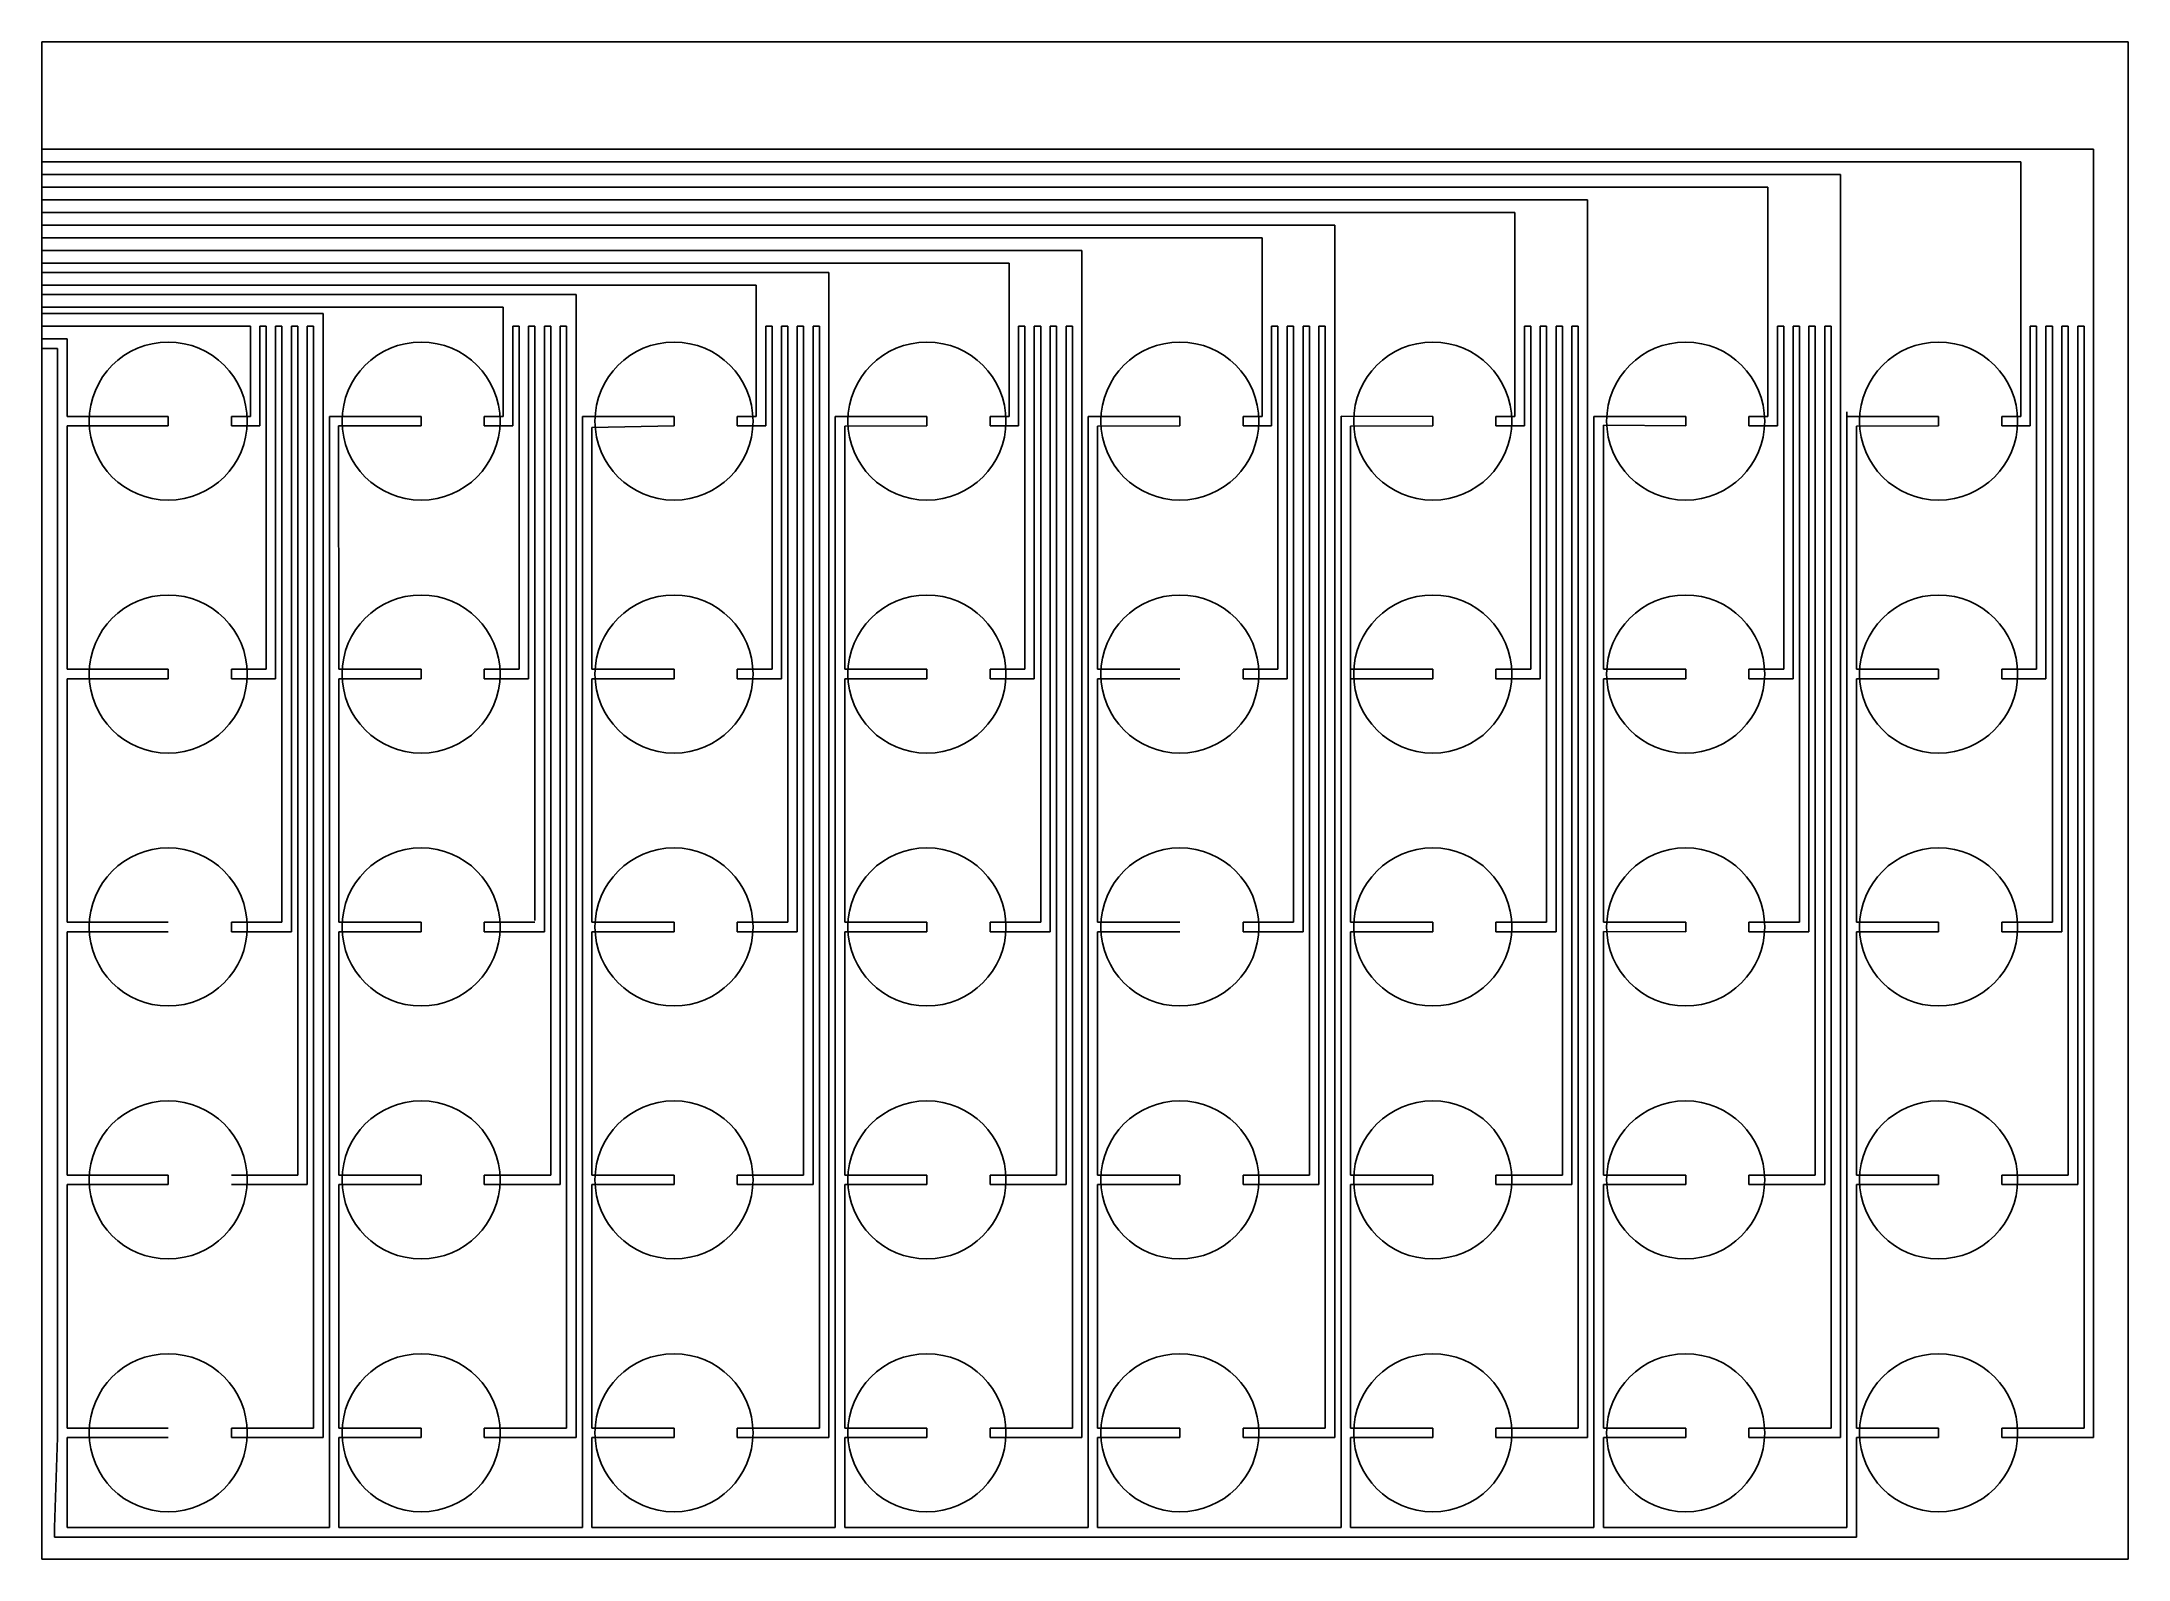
# Model space of a CAD drawing. Header units: centimetres. Extents: x 0 to 33, y 0 to 24.
import ezdxf

# ---------------------------------------------------------------- set-up
doc = ezdxf.new("R2010")
doc.units = ezdxf.units.CM
doc.layers.get('0').update_dxf_attribs({"linetype": 'CONTINUOUS'})

msp = doc.modelspace()

# ---------------------------------------------------------------- linework, layer by layer
for p, q in [((0, 24), (0, 0)), ((33, 24), (0, 24)), ((33, 0), (33, 24)), ((32.45, 22.3), (0, 22.3)), ((32.45, 19.5), (32.45, 22.3)), ((31.3, 22.1), (0, 22.1)), ((28.45, 21.9), (0, 21.9)), ((28.45, 19.5), (28.45, 21.9)), ((31.3, 19.5), (31.3, 22.1)), ((27.3, 21.7), (0, 21.7)), ((24.45, 21.5), (0, 21.5)), ((24.45, 19.5), (24.45, 21.5)), ((27.3, 19.5), (27.3, 21.7)), ((23.3, 21.3), (0, 21.3)), ((23.3, 19.5), (23.3, 21.3)), ((20.45, 21.1), (0, 21.1)), ((19.3, 20.9), (0, 20.9)), ((19.3, 19.5), (19.3, 20.9)), ((20.45, 19.5), (20.45, 21.1)), ((16.45, 20.7), (0, 20.7)), ((15.3, 20.5), (0, 20.5)), ((15.3, 19.5), (15.3, 20.5)), ((16.45, 19.5), (16.45, 20.7)), ((12.45, 20.35), (0, 20.35)), ((11.3, 20.15), (0, 20.15)), ((11.3, 19.5), (11.3, 20.15)), ((12.45, 19.5), (12.45, 20.35)), ((8.45, 20), (0, 20)), ((7.3, 19.8), (0, 19.8)), ((7.3, 19.5), (7.3, 19.8)), ((8.45, 19.5), (8.45, 20)), ((4.45, 19.7), (0, 19.7)), ((3.3, 19.5), (0, 19.5)), ((3.3, 18.075), (3.3, 19.5)), ((3.45, 17.925), (3.45, 19.5)), ((3.55, 19.5), (3.45, 19.5)), ((3.55, 14.075), (3.55, 19.5)), ((3.8, 19.5), (3.698, 19.5)), ((3.698, 13.925), (3.698, 19.5)), ((3.8, 13.925), (3.8, 19.5)), ((4.05, 19.5), (3.95, 19.5)), ((3.95, 9.925), (3.95, 19.5)), ((4.05, 6.075), (4.05, 19.5)), ((4.3, 19.5), (4.2, 19.5)), ((4.2, 19.5), (4.2, 5.925)), ((4.3, 19.5), (4.3, 2.075)), ((4.45, 19.5), (4.45, 19.7)), ((4.45, 1.925), (4.45, 19.5)), ((7.3, 18.075), (7.3, 19.5)), ((7.45, 19.5), (7.55, 19.5)), ((7.45, 17.925), (7.45, 19.5)), ((7.55, 14.075), (7.55, 19.5)), ((7.698, 19.5), (7.8, 19.5)), ((7.698, 13.925), (7.698, 19.5)), ((7.8, 13.925), (7.8, 19.5)), ((7.95, 19.5), (8.05, 19.5)), ((7.95, 9.925), (7.95, 19.5)), ((8.05, 6.075), (8.05, 19.5)), ((8.2, 19.5), (8.2, 5.925)), ((8.3, 19.5), (8.2, 19.5)), ((8.3, 19.5), (8.3, 2.075)), ((8.45, 1.925), (8.45, 19.5)), ((11.3, 18.075), (11.3, 19.5)), ((11.45, 17.925), (11.45, 19.5)), ((11.45, 19.5), (11.55, 19.5)), ((11.55, 14.075), (11.55, 19.5)), ((11.698, 13.925), (11.698, 19.5)), ((11.698, 19.5), (11.8, 19.5)), ((11.8, 13.925), (11.8, 19.5)), ((11.95, 9.925), (11.95, 19.5)), ((11.95, 19.5), (12.05, 19.5)), ((12.05, 6.075), (12.05, 19.5)), ((12.2, 19.5), (12.2, 5.925)), ((12.3, 19.5), (12.2, 19.5)), ((12.3, 19.5), (12.3, 2.075)), ((12.45, 1.925), (12.45, 19.5)), ((15.3, 18.075), (15.3, 19.5)), ((15.45, 17.925), (15.45, 19.5)), ((15.45, 19.5), (15.55, 19.5)), ((15.55, 14.075), (15.55, 19.5)), ((15.698, 19.5), (15.8, 19.5)), ((15.698, 13.925), (15.698, 19.5)), ((15.8, 13.925), (15.8, 19.5)), ((15.95, 19.5), (16.05, 19.5)), ((15.95, 9.925), (15.95, 19.5)), ((16.05, 6.075), (16.05, 19.5)), ((16.2, 19.5), (16.3, 19.5)), ((16.2, 19.5), (16.2, 5.925)), ((16.3, 19.5), (16.3, 2.075)), ((16.45, 1.925), (16.45, 19.5)), ((19.3, 18.075), (19.3, 19.5)), ((19.45, 17.925), (19.45, 19.5)), ((19.45, 19.5), (19.55, 19.5)), ((19.55, 14.075), (19.55, 19.5)), ((19.698, 13.925), (19.698, 19.5)), ((19.698, 19.5), (19.8, 19.5)), ((19.8, 13.925), (19.8, 19.5)), ((19.95, 9.925), (19.95, 19.5)), ((19.95, 19.5), (20.05, 19.5)), ((20.05, 6.075), (20.05, 19.5)), ((20.2, 19.5), (20.2, 5.925)), ((20.2, 19.5), (20.3, 19.5)), ((20.3, 19.5), (20.3, 2.075)), ((20.45, 1.925), (20.45, 19.5)), ((23.3, 18.075), (23.3, 19.5)), ((23.45, 17.925), (23.45, 19.5)), ((23.45, 19.5), (23.55, 19.5)), ((23.55, 14.075), (23.55, 19.5)), ((23.698, 19.5), (23.8, 19.5)), ((23.698, 13.925), (23.698, 19.5)), ((23.8, 13.925), (23.8, 19.5)), ((23.95, 19.5), (24.05, 19.5)), ((23.95, 9.925), (23.95, 19.5)), ((24.05, 6.075), (24.05, 19.5)), ((24.2, 19.5), (24.3, 19.5)), ((24.2, 19.5), (24.2, 5.925)), ((24.3, 19.5), (24.3, 2.075)), ((24.45, 1.925), (24.45, 19.5)), ((27.3, 18.075), (27.3, 19.5)), ((27.45, 17.925), (27.45, 19.5)), ((27.45, 19.5), (27.55, 19.5)), ((27.55, 14.075), (27.55, 19.5)), ((27.698, 19.5), (27.8, 19.5)), ((27.698, 13.925), (27.698, 19.5)), ((27.8, 13.925), (27.8, 19.5)), ((27.95, 19.5), (28.05, 19.5)), ((27.95, 9.925), (27.95, 19.5)), ((28.05, 6.075), (28.05, 19.5)), ((28.2, 19.5), (28.3, 19.5)), ((28.2, 19.5), (28.2, 5.925)), ((28.3, 19.5), (28.3, 2.075)), ((28.45, 1.925), (28.45, 19.5)), ((31.3, 18.075), (31.3, 19.5)), ((31.45, 19.5), (31.55, 19.5)), ((31.45, 17.925), (31.45, 19.5)), ((31.55, 14.075), (31.55, 19.5)), ((31.698, 19.5), (31.8, 19.5)), ((31.698, 13.925), (31.698, 19.5)), ((31.8, 13.925), (31.8, 19.5)), ((31.95, 19.5), (32.05, 19.5)), ((31.95, 9.925), (31.95, 19.5)), ((32.05, 6.075), (32.05, 19.5)), ((32.2, 19.5), (32.3, 19.5)), ((32.2, 19.5), (32.2, 5.925)), ((32.3, 19.5), (32.3, 2.075)), ((32.45, 1.925), (32.45, 19.5)), ((0.4, 19.3), (0, 19.3)), ((0.25, 19.15), (0, 19.15)), ((0.25, 1.925), (0.25, 19.15)), ((0.4, 18.075), (0.4, 19.3)), ((2, 18.075), (0.4, 18.075)), ((2, 17.925), (0.4, 17.925)), ((0.4, 14.075), (0.4, 17.925)), ((2, 18), (2, 18.075)), ((2, 18), (2, 17.925)), ((3, 18.075), (3.3, 18.075)), ((3, 18), (3, 18.075)), ((3, 18), (3, 17.925)), ((3, 17.925), (3.45, 17.925)), ((4.55, 2.075), (4.55, 18.075)), ((4.55, 18.075), (6, 18.075)), ((6, 17.925), (4.696, 17.925)), ((4.696, 17.925), (4.697, 14.075)), ((6, 18), (6, 18.075)), ((6, 18), (6, 17.925)), ((7, 18.075), (7.3, 18.075)), ((7, 18), (7, 18.075)), ((7, 18), (7, 17.925)), ((7, 17.925), (7.45, 17.925)), ((8.55, 18.075), (8.55, 2.075)), ((10, 18.075), (8.55, 18.075)), ((8.7, 17.9), (10, 17.925)), ((8.7, 17.9), (8.7, 14.075)), ((10, 18), (10, 18.075)), ((10, 18), (10, 17.925)), ((11, 18.075), (11.3, 18.075)), ((11, 18), (11, 18.075)), ((11, 18), (11, 17.925)), ((11, 17.925), (11.45, 17.925)), ((12.55, 18.075), (12.55, 2.075)), ((12.7, 18.075), (12.55, 18.075)), ((14, 18.075), (12.7, 18.075)), ((12.7, 17.922), (14, 17.925)), ((12.7, 17.922), (12.7, 14.075)), ((14, 18), (14, 18.075)), ((14, 18), (14, 17.925)), ((15, 18.075), (15.3, 18.075)), ((15, 18), (15, 18.075)), ((15, 18), (15, 17.925)), ((15, 17.925), (15.45, 17.925)), ((16.55, 18.075), (16.7, 18.075)), ((16.55, 2.075), (16.55, 18.075)), ((18, 18.075), (16.7, 18.075)), ((16.7, 17.921), (18, 17.925)), ((16.7, 17.921), (16.7, 14.075)), ((18, 18), (18, 18.075)), ((18, 18), (18, 17.925)), ((19, 18), (19, 18.075)), ((19, 18.075), (19.3, 18.075)), ((19, 18), (19, 17.925)), ((19, 17.925), (19.45, 17.925)), ((20.55, 2.075), (20.55, 18.08)), ((20.55, 18.08), (22, 18.075)), ((20.7, 17.922), (22, 17.925)), ((20.7, 17.922), (20.7, 14.075)), ((22, 18), (22, 18.075)), ((22, 18), (22, 17.925)), ((23, 18), (23, 18.075)), ((23, 18.075), (23.3, 18.075)), ((23, 18), (23, 17.925)), ((23, 17.925), (23.45, 17.925)), ((24.7, 18.075), (24.55, 18.075)), ((24.55, 18.075), (24.55, 2.075)), ((24.7, 18.075), (26, 18.075)), ((24.7, 17.934), (26, 17.925)), ((24.7, 14.075), (24.7, 17.934)), ((26, 18), (26, 18.075)), ((26, 18), (26, 17.925)), ((27, 18), (27, 18.075)), ((27, 18.075), (27.3, 18.075)), ((27, 18), (27, 17.925)), ((27, 17.925), (27.45, 17.925)), ((28.55, 2.075), (28.55, 18.145)), ((28.7, 18.075), (28.55, 18.075)), ((30, 18.075), (28.7, 18.075)), ((28.7, 17.921), (30, 17.925)), ((28.7, 17.921), (28.7, 14.075)), ((30, 18), (30, 18.075)), ((30, 18), (30, 17.925)), ((31, 18.075), (31.3, 18.075)), ((31, 18), (31, 18.075)), ((31, 18), (31, 17.925)), ((31, 17.925), (31.45, 17.925)), ((2, 14.075), (0.4, 14.075)), ((0.4, 10.075), (0.4, 13.925)), ((2, 13.925), (0.4, 13.925)), ((2, 14), (2, 14.075)), ((2, 14), (2, 13.925)), ((3, 14.075), (3.3, 14.075)), ((3, 14), (3, 14.075)), ((3, 14), (3, 13.925)), ((3, 13.925), (3.45, 13.925)), ((3.3, 14.075), (3.55, 14.075)), ((3.45, 13.925), (3.548, 13.925)), ((3.548, 13.925), (3.698, 13.925)), ((3.8, 13.925), (3.8, 10.1)), ((6, 14.075), (4.697, 14.075)), ((4.697, 13.925), (4.698, 10.075)), ((6, 13.925), (4.697, 13.925)), ((6, 14), (6, 14.075)), ((6, 14), (6, 13.925)), ((7, 14.075), (7.3, 14.075)), ((7, 14), (7, 14.075)), ((7, 14), (7, 13.925)), ((7, 13.925), (7.45, 13.925)), ((7.3, 14.075), (7.55, 14.075)), ((7.45, 13.925), (7.548, 13.925)), ((7.548, 13.925), (7.698, 13.925)), ((7.8, 13.925), (7.8, 10.1)), ((10, 14.075), (8.7, 14.075)), ((10, 13.925), (8.7, 13.925)), ((8.7, 13.925), (8.7, 10.075)), ((10, 14), (10, 14.075)), ((10, 14), (10, 13.925)), ((11, 14), (11, 14.075)), ((11, 14.075), (11.3, 14.075)), ((11, 14), (11, 13.925)), ((11, 13.925), (11.45, 13.925)), ((11.3, 14.075), (11.55, 14.075)), ((11.45, 13.925), (11.548, 13.925)), ((11.548, 13.925), (11.698, 13.925)), ((11.8, 13.925), (11.8, 10.1)), ((14, 14.075), (12.7, 14.075)), ((14, 13.925), (12.7, 13.925)), ((12.7, 13.925), (12.7, 10.075)), ((14, 14), (14, 14.075)), ((14, 14), (14, 13.925)), ((15, 14.075), (15.3, 14.075)), ((15, 14), (15, 14.075)), ((15, 14), (15, 13.925)), ((15, 13.925), (15.45, 13.925)), ((15.3, 14.075), (15.55, 14.075)), ((15.45, 13.925), (15.548, 13.925)), ((15.548, 13.925), (15.698, 13.925)), ((15.8, 13.925), (15.8, 10.1)), ((18, 14.075), (16.7, 14.075)), ((18, 13.925), (16.7, 13.925)), ((16.7, 10.075), (16.7, 13.925)), ((19, 14), (19, 14.075)), ((19, 14.075), (19.3, 14.075)), ((19, 14), (19, 13.925)), ((19, 13.925), (19.45, 13.925)), ((19.3, 14.075), (19.55, 14.075)), ((19.45, 13.925), (19.548, 13.925)), ((19.548, 13.925), (19.698, 13.925)), ((19.8, 13.925), (19.8, 10.1)), ((22, 14.075), (20.7, 14.075)), ((20.7, 14.075), (20.7, 10.075)), ((22, 13.925), (20.7, 13.925)), ((22, 14), (22, 14.075)), ((22, 14), (22, 13.925)), ((23, 14), (23, 14.075)), ((23, 14.075), (23.3, 14.075)), ((23, 14), (23, 13.925)), ((23, 13.925), (23.45, 13.925)), ((23.3, 14.075), (23.55, 14.075)), ((23.45, 13.925), (23.548, 13.925)), ((23.548, 13.925), (23.698, 13.925)), ((23.8, 13.925), (23.8, 10.1)), ((26, 14.075), (24.7, 14.075)), ((24.7, 10.075), (24.7, 13.924)), ((26, 13.924), (24.7, 13.924)), ((26, 14), (26, 14.075)), ((26, 14.075), (26, 13.924)), ((27, 14), (27, 14.075)), ((27, 14.075), (27.3, 14.075)), ((27, 14), (27, 13.925)), ((27, 13.925), (27.45, 13.925)), ((27.3, 14.075), (27.55, 14.075)), ((27.45, 13.925), (27.548, 13.925)), ((27.548, 13.925), (27.698, 13.925)), ((27.8, 13.925), (27.8, 10.1)), ((30, 14.075), (28.7, 14.075)), ((30, 13.925), (28.7, 13.925)), ((28.7, 13.925), (28.7, 10.075)), ((30, 14), (30, 14.075)), ((30, 14), (30, 13.925)), ((31, 14.075), (31.3, 14.075)), ((31, 14), (31, 14.075)), ((31, 14), (31, 13.925)), ((31, 13.925), (31.45, 13.925)), ((31.3, 14.075), (31.55, 14.075)), ((31.45, 13.925), (31.548, 13.925)), ((31.548, 13.925), (31.698, 13.925)), ((31.8, 13.925), (31.8, 10.1)), ((2, 10.075), (0.4, 10.075)), ((2, 9.925), (0.4, 9.925)), ((0.4, 6.075), (0.4, 9.925)), ((3, 10), (3, 10.075)), ((3, 10.075), (3.3, 10.075)), ((3, 10), (3, 9.925)), ((3, 9.925), (3.45, 9.925)), ((3.3, 10.075), (3.55, 10.075)), ((3.45, 9.925), (3.548, 9.925)), ((3.548, 9.925), (3.698, 9.925)), ((3.55, 10.075), (3.65, 10.075)), ((3.8, 10.075), (3.65, 10.075)), ((3.698, 9.925), (3.8, 9.925)), ((3.8, 10.1), (3.8, 10.075)), ((3.8, 9.925), (3.95, 9.925)), ((6, 10.075), (4.698, 10.075)), ((4.698, 9.925), (4.699, 6.075)), ((6, 9.925), (4.698, 9.925)), ((6, 10), (6, 10.075)), ((6, 10), (6, 9.925)), ((7, 10), (7, 10.075)), ((7, 10.075), (7.3, 10.075)), ((7, 10), (7, 9.925)), ((7, 9.925), (7.45, 9.925)), ((7.3, 10.075), (7.55, 10.075)), ((7.45, 9.925), (7.548, 9.925)), ((7.548, 9.925), (7.698, 9.925)), ((7.55, 10.075), (7.65, 10.075)), ((7.8, 10.075), (7.65, 10.075)), ((7.698, 9.925), (7.8, 9.925)), ((7.8, 9.925), (7.95, 9.925)), ((10, 10.075), (8.7, 10.075)), ((8.7, 9.925), (8.7, 6.075)), ((10, 9.925), (8.7, 9.925)), ((10, 10), (10, 10.075)), ((10, 10), (10, 9.925)), ((11, 10), (11, 10.075)), ((11, 10.075), (11.3, 10.075)), ((11, 10), (11, 9.925)), ((11, 9.925), (11.45, 9.925)), ((11.3, 10.075), (11.55, 10.075)), ((11.45, 9.925), (11.548, 9.925)), ((11.548, 9.925), (11.698, 9.925)), ((11.55, 10.075), (11.65, 10.075)), ((11.8, 10.075), (11.65, 10.075)), ((11.698, 9.925), (11.8, 9.925)), ((11.8, 10.1), (11.8, 10.075)), ((11.8, 9.925), (11.95, 9.925)), ((14, 10.075), (12.7, 10.075)), ((14, 9.925), (12.7, 9.924)), ((12.7, 9.924), (12.7, 6.075)), ((14, 10), (14, 10.075)), ((14, 10), (14, 9.925)), ((15, 10), (15, 10.075)), ((15, 10.075), (15.3, 10.075)), ((15, 10), (15, 9.925)), ((15, 9.925), (15.45, 9.925)), ((15.3, 10.075), (15.55, 10.075)), ((15.45, 9.925), (15.548, 9.925)), ((15.548, 9.925), (15.698, 9.925)), ((15.55, 10.075), (15.65, 10.075)), ((15.8, 10.075), (15.65, 10.075)), ((15.698, 9.925), (15.8, 9.925)), ((15.8, 10.1), (15.8, 10.075)), ((15.8, 9.925), (15.95, 9.925)), ((18, 10.075), (16.7, 10.075)), ((18, 9.925), (16.7, 9.923)), ((16.7, 6.075), (16.7, 9.923)), ((19, 10), (19, 10.075)), ((19, 10.075), (19.3, 10.075)), ((19, 10), (19, 9.925)), ((19, 9.925), (19.45, 9.925)), ((19.3, 10.075), (19.55, 10.075)), ((19.45, 9.925), (19.548, 9.925)), ((19.548, 9.925), (19.698, 9.925)), ((19.55, 10.075), (19.65, 10.075)), ((19.8, 10.075), (19.65, 10.075)), ((19.698, 9.925), (19.8, 9.925)), ((19.8, 10.1), (19.8, 10.075)), ((19.8, 9.925), (19.95, 9.925)), ((22, 10.075), (20.7, 10.075)), ((22, 9.925), (20.7, 9.923)), ((20.7, 9.923), (20.7, 6.075)), ((22, 10), (22, 10.075)), ((22, 10), (22, 9.925)), ((23, 10.075), (23.3, 10.075)), ((23, 10), (23, 10.075)), ((23, 10), (23, 9.925)), ((23, 9.925), (23.45, 9.925)), ((23.3, 10.075), (23.55, 10.075)), ((23.45, 9.925), (23.548, 9.925)), ((23.548, 9.925), (23.698, 9.925)), ((23.55, 10.075), (23.65, 10.075)), ((23.8, 10.075), (23.65, 10.075)), ((23.698, 9.925), (23.8, 9.925)), ((23.8, 10.1), (23.8, 10.075)), ((23.8, 9.925), (23.95, 9.925)), ((26, 10.075), (24.7, 10.075)), ((24.7, 9.93), (24.7, 6.075)), ((26, 9.925), (24.7, 9.93)), ((26, 10), (26, 10.075)), ((26, 10), (26, 9.925)), ((27, 10), (27, 10.075)), ((27, 10.075), (27.3, 10.075)), ((27, 10), (27, 9.925)), ((27, 9.925), (27.45, 9.925)), ((27.3, 10.075), (27.55, 10.075)), ((27.45, 9.925), (27.548, 9.925)), ((27.548, 9.925), (27.698, 9.925)), ((27.55, 10.075), (27.65, 10.075)), ((27.8, 10.075), (27.65, 10.075)), ((27.698, 9.925), (27.8, 9.925)), ((27.8, 10.1), (27.8, 10.075)), ((27.8, 9.925), (27.95, 9.925)), ((30, 10.075), (28.7, 10.075)), ((30, 9.925), (28.7, 9.925)), ((28.7, 9.925), (28.7, 6.075)), ((30, 10), (30, 10.075)), ((30, 10), (30, 9.925)), ((31, 10), (31, 10.075)), ((31, 10.075), (31.3, 10.075)), ((31, 10), (31, 9.925)), ((31, 9.925), (31.45, 9.925)), ((31.3, 10.075), (31.55, 10.075)), ((31.45, 9.925), (31.548, 9.925)), ((31.548, 9.925), (31.698, 9.925)), ((31.55, 10.075), (31.65, 10.075)), ((31.8, 10.075), (31.65, 10.075)), ((31.698, 9.925), (31.8, 9.925)), ((31.8, 10.1), (31.8, 10.075)), ((31.8, 9.925), (31.95, 9.925)), ((2, 6.075), (0.4, 6.075)), ((2, 6), (2, 6.075)), ((2, 6), (2, 5.925)), ((3, 6.075), (3.3, 6.075)), ((3.3, 6.075), (3.55, 6.075)), ((3.55, 6.075), (3.65, 6.075)), ((3.8, 6.075), (3.65, 6.075)), ((3.8, 6.075), (3.9, 6.075)), ((3.9, 6.075), (4.05, 6.075)), ((6, 6.075), (4.699, 6.075)), ((6, 6), (6, 6.075)), ((6, 6), (6, 5.925)), ((7, 6), (7, 6.075)), ((7, 6.075), (7.3, 6.075)), ((7, 6), (7, 5.925)), ((7.3, 6.075), (7.55, 6.075)), ((7.55, 6.075), (7.65, 6.075)), ((7.8, 6.075), (7.65, 6.075)), ((7.8, 6.075), (7.9, 6.075)), ((7.9, 6.075), (8.05, 6.075)), ((10, 6.075), (8.7, 6.075)), ((10, 6), (10, 6.075)), ((10, 6), (10, 5.925)), ((11, 6), (11, 6.075)), ((11, 6.075), (11.3, 6.075)), ((11, 6), (11, 5.925)), ((11.3, 6.075), (11.55, 6.075)), ((11.55, 6.075), (11.65, 6.075)), ((11.8, 6.075), (11.65, 6.075)), ((11.8, 6.075), (11.9, 6.075)), ((11.9, 6.075), (12.05, 6.075)), ((14, 6.075), (12.7, 6.075)), ((14, 6), (14, 6.075)), ((14, 6), (14, 5.925)), ((15, 6), (15, 6.075)), ((15, 6.075), (15.3, 6.075)), ((15, 6), (15, 5.925)), ((15.3, 6.075), (15.55, 6.075)), ((15.55, 6.075), (15.65, 6.075)), ((15.8, 6.075), (15.65, 6.075)), ((15.8, 6.075), (15.9, 6.075)), ((15.9, 6.075), (16.05, 6.075)), ((18, 6.075), (16.7, 6.075)), ((18, 6), (18, 6.075)), ((18, 6), (18, 5.925)), ((19, 6.075), (19.3, 6.075)), ((19, 6), (19, 6.075)), ((19, 6), (19, 5.925)), ((19.3, 6.075), (19.55, 6.075)), ((19.55, 6.075), (19.65, 6.075)), ((19.8, 6.075), (19.65, 6.075)), ((19.8, 6.075), (19.9, 6.075)), ((19.9, 6.075), (20.05, 6.075)), ((22, 6.075), (20.7, 6.075)), ((22, 6), (22, 6.075)), ((22, 6), (22, 5.925)), ((23, 6.075), (23.3, 6.075)), ((23, 6), (23, 6.075)), ((23, 6), (23, 5.925)), ((23.3, 6.075), (23.55, 6.075)), ((23.55, 6.075), (23.65, 6.075)), ((23.8, 6.075), (23.65, 6.075)), ((23.8, 6.075), (23.9, 6.075)), ((23.9, 6.075), (24.05, 6.075)), ((26, 6.075), (24.7, 6.075)), ((26, 6), (26, 6.075)), ((26, 6), (26, 5.925)), ((27, 6), (27, 6.075)), ((27, 6.075), (27.3, 6.075)), ((27, 6), (27, 5.925)), ((27.3, 6.075), (27.55, 6.075)), ((27.55, 6.075), (27.65, 6.075)), ((27.8, 6.075), (27.65, 6.075)), ((27.8, 6.075), (27.9, 6.075)), ((27.9, 6.075), (28.05, 6.075)), ((30, 6.075), (28.7, 6.075)), ((30, 6), (30, 6.075)), ((30, 6), (30, 5.925)), ((31, 6), (31, 6.075)), ((31, 6.075), (31.3, 6.075)), ((31, 6), (31, 5.925)), ((31.3, 6.075), (31.55, 6.075)), ((31.55, 6.075), (31.65, 6.075)), ((31.8, 6.075), (31.65, 6.075)), ((31.8, 6.075), (31.9, 6.075)), ((31.9, 6.075), (32.05, 6.075)), ((0.4, 2.075), (0.4, 5.925)), ((2, 5.925), (0.4, 5.925)), ((3, 5.925), (3.45, 5.925)), ((3.45, 5.925), (3.548, 5.925)), ((3.548, 5.925), (3.698, 5.925)), ((3.698, 5.925), (3.8, 5.925)), ((3.8, 5.925), (3.95, 5.925)), ((3.95, 5.925), (4.05, 5.925)), ((4.05, 5.925), (4.2, 5.925)), ((4.7, 2.075), (4.699, 5.925)), ((6, 5.925), (4.699, 5.925)), ((7, 5.925), (7.45, 5.925)), ((7.45, 5.925), (7.548, 5.925)), ((7.548, 5.925), (7.698, 5.925)), ((7.698, 5.925), (7.8, 5.925)), ((7.8, 5.925), (7.95, 5.925)), ((7.95, 5.925), (8.05, 5.925)), ((8.05, 5.925), (8.2, 5.925)), ((8.7, 5.925), (8.7, 2.075)), ((10, 5.925), (8.7, 5.925)), ((11, 5.925), (11.45, 5.925)), ((11.45, 5.925), (11.548, 5.925)), ((11.548, 5.925), (11.698, 5.925)), ((11.698, 5.925), (11.8, 5.925)), ((11.8, 5.925), (11.95, 5.925)), ((11.95, 5.925), (12.05, 5.925)), ((12.05, 5.925), (12.2, 5.925)), ((12.7, 5.925), (12.7, 2.075)), ((14, 5.925), (12.7, 5.925)), ((15, 5.925), (15.45, 5.925)), ((15.45, 5.925), (15.548, 5.925)), ((15.548, 5.925), (15.698, 5.925)), ((15.698, 5.925), (15.8, 5.925)), ((15.8, 5.925), (15.95, 5.925)), ((15.95, 5.925), (16.05, 5.925)), ((16.05, 5.925), (16.2, 5.925)), ((16.7, 2.075), (16.7, 5.925)), ((18, 5.925), (16.7, 5.925)), ((19, 5.925), (19.45, 5.925)), ((19.45, 5.925), (19.548, 5.925)), ((19.548, 5.925), (19.698, 5.925)), ((19.698, 5.925), (19.8, 5.925)), ((19.8, 5.925), (19.95, 5.925)), ((19.95, 5.925), (20.05, 5.925)), ((20.05, 5.925), (20.2, 5.925)), ((20.7, 5.925), (20.7, 2.075)), ((22, 5.925), (20.7, 5.925)), ((23, 5.925), (23.45, 5.925)), ((23.45, 5.925), (23.548, 5.925)), ((23.548, 5.925), (23.698, 5.925)), ((23.698, 5.925), (23.8, 5.925)), ((23.8, 5.925), (23.95, 5.925)), ((23.95, 5.925), (24.05, 5.925)), ((24.05, 5.925), (24.2, 5.925)), ((24.7, 5.925), (24.7, 2.075)), ((26, 5.925), (24.7, 5.925)), ((27, 5.925), (27.45, 5.925)), ((27.45, 5.925), (27.548, 5.925)), ((27.548, 5.925), (27.698, 5.925)), ((27.698, 5.925), (27.8, 5.925)), ((27.8, 5.925), (27.95, 5.925)), ((27.95, 5.925), (28.05, 5.925)), ((28.05, 5.925), (28.2, 5.925)), ((28.7, 5.925), (28.7, 3.9)), ((30, 5.925), (28.7, 5.925)), ((31, 5.925), (31.45, 5.925)), ((31.45, 5.925), (31.548, 5.925)), ((31.548, 5.925), (31.698, 5.925)), ((31.698, 5.925), (31.8, 5.925)), ((31.8, 5.925), (31.95, 5.925)), ((31.95, 5.925), (32.05, 5.925)), ((32.05, 5.925), (32.2, 5.925)), ((28.7, 3.9), (28.7, 2.075)), ((2, 2.075), (0.4, 2.075)), ((3, 2.075), (3.3, 2.075)), ((3, 2), (3, 2.075)), ((3, 2), (3, 1.925)), ((3.3, 2.075), (3.55, 2.075)), ((3.55, 2.075), (3.65, 2.075)), ((3.8, 2.075), (3.65, 2.075)), ((3.8, 2.075), (3.9, 2.075)), ((3.9, 2.075), (4.05, 2.075)), ((4.05, 2.075), (4.3, 2.075)), ((4.55, 2.075), (4.55, 1.925)), ((6, 2.075), (4.7, 2.075)), ((6, 2), (6, 2.075)), ((6, 2), (6, 1.925)), ((7, 2), (7, 2.075)), ((7, 2.075), (7.3, 2.075)), ((7, 2), (7, 1.925)), ((7.3, 2.075), (7.55, 2.075)), ((7.55, 2.075), (7.65, 2.075)), ((7.8, 2.075), (7.65, 2.075)), ((7.8, 2.075), (7.9, 2.075)), ((7.9, 2.075), (8.05, 2.075)), ((8.05, 2.075), (8.3, 2.075)), ((8.55, 2.075), (8.55, 1.925)), ((10, 2.075), (8.7, 2.075)), ((10, 2), (10, 2.075)), ((10, 2), (10, 1.925)), ((11, 2), (11, 2.075)), ((11, 2.075), (11.3, 2.075)), ((11, 2), (11, 1.925)), ((11.3, 2.075), (11.55, 2.075)), ((11.55, 2.075), (11.65, 2.075)), ((11.8, 2.075), (11.65, 2.075)), ((11.8, 2.075), (11.9, 2.075)), ((11.9, 2.075), (12.05, 2.075)), ((12.05, 2.075), (12.3, 2.075)), ((12.55, 2.075), (12.55, 1.925)), ((12.7, 2.075), (14, 2.075)), ((14, 2), (14, 2.075)), ((14, 2), (14, 1.925)), ((15, 2.075), (15.3, 2.075)), ((15, 2), (15, 2.075)), ((15, 2), (15, 1.925)), ((15.3, 2.075), (15.55, 2.075)), ((15.55, 2.075), (15.65, 2.075)), ((15.8, 2.075), (15.65, 2.075)), ((15.8, 2.075), (15.9, 2.075)), ((15.9, 2.075), (16.05, 2.075)), ((16.05, 2.075), (16.3, 2.075)), ((16.55, 2.075), (16.55, 0.5)), ((18, 2.075), (16.7, 2.075)), ((18, 2), (18, 2.075)), ((18, 2), (18, 1.925)), ((19, 2), (19, 2.075)), ((19, 2.075), (19.3, 2.075)), ((19, 2), (19, 1.925)), ((19.3, 2.075), (19.55, 2.075)), ((19.55, 2.075), (19.65, 2.075)), ((19.8, 2.075), (19.65, 2.075)), ((19.8, 2.075), (19.9, 2.075)), ((19.9, 2.075), (20.05, 2.075)), ((20.05, 2.075), (20.3, 2.075)), ((20.55, 2.075), (20.55, 0.5)), ((20.7, 2.075), (22, 2.075)), ((22, 2), (22, 2.075)), ((22, 2), (22, 1.925)), ((23, 2), (23, 2.075)), ((23, 2.075), (23.3, 2.075)), ((23, 2), (23, 1.925)), ((23.3, 2.075), (23.55, 2.075)), ((23.55, 2.075), (23.65, 2.075)), ((23.8, 2.075), (23.65, 2.075)), ((23.8, 2.075), (23.9, 2.075)), ((23.9, 2.075), (24.05, 2.075)), ((24.05, 2.075), (24.3, 2.075)), ((24.55, 2.075), (24.55, 0.5)), ((26, 2.075), (24.7, 2.075)), ((26, 2), (26, 2.075)), ((26, 1.925), (26, 2)), ((27, 2), (27, 2.075)), ((27, 2.075), (27.3, 2.075)), ((27, 2), (27, 1.925)), ((27.3, 2.075), (27.55, 2.075)), ((27.55, 2.075), (27.65, 2.075)), ((27.8, 2.075), (27.65, 2.075)), ((27.8, 2.075), (27.9, 2.075)), ((27.9, 2.075), (28.05, 2.075)), ((28.05, 2.075), (28.3, 2.075)), ((28.55, 2.075), (28.55, 0.5)), ((28.7, 2.075), (30, 2.075)), ((30, 2), (30, 2.075)), ((30, 2), (30, 1.925)), ((31, 2.075), (31.3, 2.075)), ((31, 2), (31, 2.075)), ((31, 2), (31, 1.925)), ((31.3, 2.075), (31.55, 2.075)), ((31.55, 2.075), (31.65, 2.075)), ((31.8, 2.075), (31.65, 2.075)), ((31.8, 2.075), (31.9, 2.075)), ((31.9, 2.075), (32.05, 2.075)), ((32.05, 2.075), (32.3, 2.075)), ((0.2, 0.5), (0.25, 1.925)), ((2, 1.925), (0.4, 1.925)), ((0.4, 1.925), (0.4, 0.5)), ((3, 1.925), (3.45, 1.925)), ((3.45, 1.925), (3.548, 1.925)), ((3.548, 1.925), (3.698, 1.925)), ((3.698, 1.925), (3.8, 1.925)), ((3.8, 1.925), (3.95, 1.925)), ((3.95, 1.925), (4.05, 1.925)), ((4.05, 1.925), (4.2, 1.925)), ((4.2, 1.925), (4.45, 1.925)), ((4.55, 1.925), (4.55, 0.5)), ((6, 1.925), (4.7, 1.925)), ((4.7, 0.5), (4.7, 1.925)), ((7, 1.925), (7.45, 1.925)), ((7.45, 1.925), (7.548, 1.925)), ((7.548, 1.925), (7.698, 1.925)), ((7.698, 1.925), (7.8, 1.925)), ((7.8, 1.925), (7.95, 1.925)), ((7.95, 1.925), (8.05, 1.925)), ((8.05, 1.925), (8.2, 1.925)), ((8.2, 1.925), (8.45, 1.925)), ((8.55, 1.925), (8.55, 0.5)), ((10, 1.925), (8.7, 1.925)), ((8.7, 0.5), (8.7, 1.925)), ((11, 1.925), (11.45, 1.925)), ((11.45, 1.925), (11.548, 1.925)), ((11.548, 1.925), (11.698, 1.925)), ((11.698, 1.925), (11.8, 1.925)), ((11.8, 1.925), (11.95, 1.925)), ((11.95, 1.925), (12.05, 1.925)), ((12.05, 1.925), (12.2, 1.925)), ((12.2, 1.925), (12.45, 1.925)), ((12.55, 1.925), (12.55, 0.5)), ((12.7, 0.5), (12.7, 1.925)), ((14, 1.925), (12.7, 1.925)), ((15, 1.925), (15.45, 1.925)), ((15.45, 1.925), (15.548, 1.925)), ((15.548, 1.925), (15.698, 1.925)), ((15.698, 1.925), (15.8, 1.925)), ((15.8, 1.925), (15.95, 1.925)), ((15.95, 1.925), (16.05, 1.925)), ((16.05, 1.925), (16.2, 1.925)), ((16.2, 1.925), (16.45, 1.925)), ((18, 1.925), (16.7, 1.925)), ((16.7, 1.925), (16.7, 0.5)), ((19, 1.925), (19.45, 1.925)), ((19.45, 1.925), (19.548, 1.925)), ((19.548, 1.925), (19.698, 1.925)), ((19.698, 1.925), (19.8, 1.925)), ((19.8, 1.925), (19.95, 1.925)), ((19.95, 1.925), (20.05, 1.925)), ((20.05, 1.925), (20.2, 1.925)), ((20.2, 1.925), (20.45, 1.925)), ((20.7, 1.925), (20.7, 0.5)), ((22, 1.925), (20.7, 1.925)), ((23, 1.925), (23.45, 1.925)), ((23.45, 1.925), (23.548, 1.925)), ((23.548, 1.925), (23.698, 1.925)), ((23.698, 1.925), (23.8, 1.925)), ((23.8, 1.925), (23.95, 1.925)), ((23.95, 1.925), (24.05, 1.925)), ((24.05, 1.925), (24.2, 1.925)), ((24.2, 1.925), (24.45, 1.925)), ((26, 1.925), (24.7, 1.925)), ((24.7, 1.925), (24.7, 0.5)), ((27, 1.925), (27.45, 1.925)), ((27.45, 1.925), (27.548, 1.925)), ((27.548, 1.925), (27.698, 1.925)), ((27.698, 1.925), (27.8, 1.925)), ((27.8, 1.925), (27.95, 1.925)), ((27.95, 1.925), (28.05, 1.925)), ((28.05, 1.925), (28.2, 1.925)), ((28.2, 1.925), (28.45, 1.925)), ((30, 1.925), (28.7, 1.925)), ((28.7, 1.925), (28.7, 0.5)), ((31, 1.925), (31.45, 1.925)), ((31.45, 1.925), (31.548, 1.925)), ((31.548, 1.925), (31.698, 1.925)), ((31.698, 1.925), (31.8, 1.925)), ((31.8, 1.925), (31.95, 1.925)), ((31.95, 1.925), (32.05, 1.925)), ((32.05, 1.925), (32.2, 1.925)), ((32.2, 1.925), (32.45, 1.925)), ((0.2, 0.35), (0.2, 0.5)), ((16, 0.35), (0.2, 0.35)), ((0.4, 0.5), (0.5, 0.5)), ((0.5, 0.5), (4.55, 0.5)), ((4.7, 0.5), (8.55, 0.5)), ((8.7, 0.5), (12.55, 0.5)), ((12.7, 0.5), (16.55, 0.5)), ((28.7, 0.35), (16, 0.35)), ((16.7, 0.5), (20.55, 0.5)), ((20.7, 0.5), (24.55, 0.5)), ((24.7, 0.5), (28.55, 0.5)), ((28.7, 0.5), (28.7, 0.35)), ((0, 0), (33, 0))]:
    msp.add_line(p, q)
for centre in [(2, 18), (6, 18), (10, 18), (14, 18), (18, 18), (22, 18), (26, 18), (30, 18), (2, 14), (6, 14), (10, 14), (14, 14), (18, 14), (22, 14), (26, 14), (30, 14), (2, 10), (6, 10), (10, 10), (14, 10), (18, 10), (22, 10), (26, 10), (30, 10), (2, 6), (6, 6), (10, 6), (14, 6), (18, 6), (22, 6), (26, 6), (30, 6), (2, 2), (6, 2), (10, 2), (14, 2), (18, 2), (22, 2), (26, 2), (30, 2)]:
    msp.add_circle(centre, 1.25)

doc.saveas('drawing.dxf')
